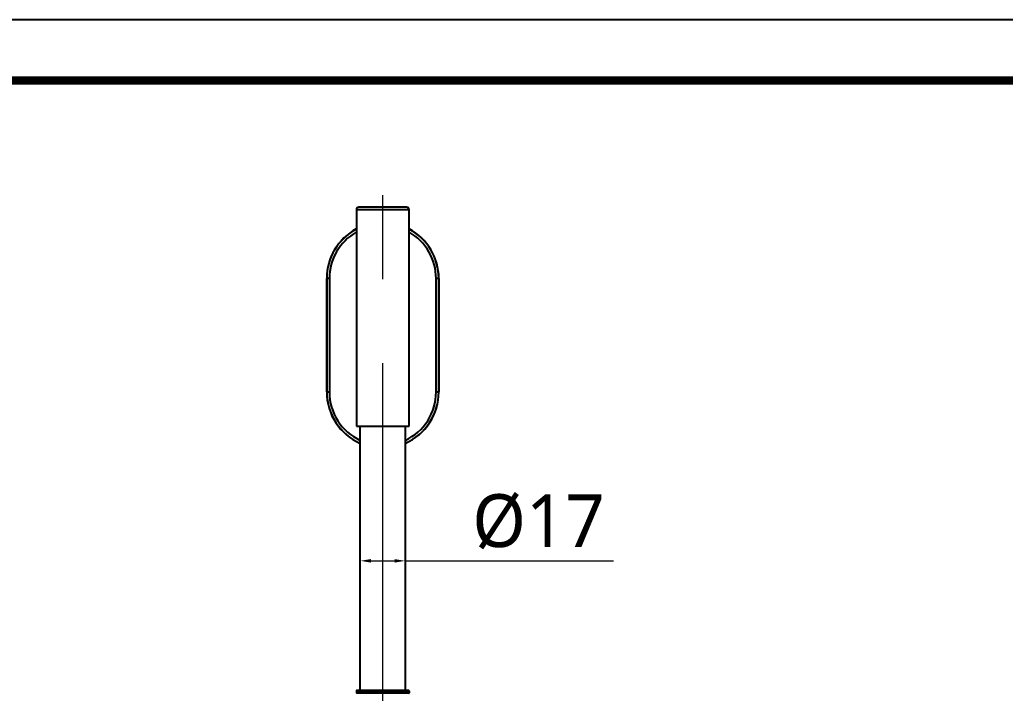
# Model space of a CAD drawing. Extents: x 1507 to 2862, y 0 to 992.
# Drawn here: x 1727.6 to 2101, y 737.1 to 992.2 of the extents above; entities that cross this region are included whole.
import ezdxf

# ---------------------------------------------------------------- set-up
doc = ezdxf.new("R2010")
doc.units = 0
doc.header["$LTSCALE"] = 10
doc.header["$MEASUREMENT"] = 0
doc.header["$PDMODE"] = 3
doc.header["$PDSIZE"] = -10
doc.linetypes.add('CENTER2', pattern=[28.575, 19.05, -3.175, 3.175, -3.175])
doc.layers.get('0').update_dxf_attribs({"linetype": 'CONTINUOUS'})
doc.layers.get('DEFPOINTS').update_dxf_attribs({"linetype": 'CONTINUOUS'})
doc.layers.add('中心线', color=1, linetype='CENTER2', lineweight=13)
doc.layers.add('치수', color=7, linetype='CONTINUOUS', lineweight=25)
doc.styles.add('Daelim Dimension', font='')
doc.styles.get('Daelim Dimension').set_extended_font_data('NanumGothic')
doc.dimstyles.new('DEFAULT', dxfattribs={"dimscale": 2, "dimtxt": 2, "dimasz": 2, "dimexe": 0, "dimexo": 2, "dimgap": 1, "dimtad": 1, "dimdec": 1, "dimzin": 9, "dimdsep": 46, "dimtxsty": 'Daelim Dimension', "dimcen": 0.5, "dimclrd": 252, "dimclre": 252, "dimclrt": 3, "dimadec": 1, "dimazin": 0, "dimtfac": 1, "dimtdec": 1, "dimtix": 1, "dimtmove": 0, "dimatfit": 3, "dimfxl": 1, "dimtolj": 1, "dimtzin": 1, "dimlwd": 9, "dimlwe": 9, "dimarcsym": 0})

# ---------------------------------------------------------------- blocks, each defined once
blk = doc.blocks.new('*D22')
at = {"layer": 'DEFPOINTS', "color": 0, "transparency": 16777216}
for p in [(1856.61, 788.19), (1873.61, 788.19), (1873.61, 787.25)]:
    blk.add_point(p, dxfattribs=at)
at = {"layer": '치수', "color": 5, "lineweight": 9, "transparency": 16777216}
for p, q in [((1856.61, 784.19), (1856.61, 787.25)), ((1860.61, 787.25), (1869.61, 787.25)), ((1873.61, 784.19), (1873.61, 787.25)), ((1873.61, 787.25), (1952.49, 787.25))]:
    blk.add_line(p, q, dxfattribs=at)
at = {"layer": '치수', "color": 5, "transparency": 16777216}
for points in [[(1860.61, 787.92), (1860.61, 786.59), (1856.61, 787.25)], [(1869.61, 787.92), (1869.61, 786.59), (1873.61, 787.25)]]:
    blk.add_solid(points, dxfattribs=at)
at = {"layer": '치수', "color": 7, "transparency": 16777216, "insert": (1924.12, 802.03), "char_height": 20, "attachment_point": 5, "style": 'Daelim Dimension'}
blk.add_mtext('\\A1;%%C17', dxfattribs=at)

msp = doc.modelspace()

# ---------------------------------------------------------------- linework, layer by layer
at = {"color": 7, "linetype": 'Continuous'}
for p, q in [((1855.11, 920.19), (1855.11, 838.19)), ((1875.11, 920.19), (1855.11, 920.19)), ((1874.11, 921.19), (1856.11, 921.19)), ((1875.11, 838.19), (1875.11, 920.19)), ((1843.87, 894.19), (1843.87, 851.19)), ((1844.92, 894.19), (1843.87, 894.19)), ((1843.92, 851.19), (1843.92, 894.19)), ((1844.92, 894.19), (1844.92, 851.19)), ((1885.31, 851.19), (1885.31, 894.19)), ((1886.36, 894.19), (1885.31, 894.19)), ((1886.31, 894.19), (1886.31, 851.19)), ((1886.36, 851.19), (1886.36, 894.19)), ((1843.87, 851.19), (1844.92, 851.19)), ((1885.31, 851.19), (1886.36, 851.19)), ((1855.11, 838.19), (1875.11, 838.19)), ((1856.61, 738.19), (1856.61, 838.19)), ((1873.61, 838.19), (1873.61, 738.19)), ((1855.11, 737.89), (1855.11, 737.29)), ((1875.11, 737.89), (1855.11, 737.89)), ((1855.11, 737.29), (1875.11, 737.29)), ((1875.01, 737.19), (1855.21, 737.19)), ((1874.81, 738.19), (1855.41, 738.19)), ((1875.11, 737.89), (1875.11, 737.29))]:
    msp.add_line(p, q, dxfattribs=at)
at = {"ltscale": 0.5}
msp.add_lwpolyline([(1507.49, 0), (2861.57, 0), (2861.57, 992.16), (1507.49, 992.16)], close=True, dxfattribs=at)
at = {"color": 5, "linetype": 'ByBlock', "lineweight": 200, "const_width": 3.12}
msp.add_lwpolyline([(1529.26, 42.48), (2839.66, 42.48), (2839.66, 969.12), (1529.26, 969.12)], close=True, dxfattribs=at)
at = {"color": 7, "linetype": 'Continuous'}
for centre, radius, start, end in [((1856.11, 920.19), 1, 90, 180), ((1874.11, 920.19), 1, 0, 90), ((1865.11, 894.19), 21.24, 118.1381, 180), ((1865.11, 894.19), 21.2, 118.2052, 180), ((1865.11, 894.19), 20.2, 119.7611, 180), ((1865.11, 894.19), 21.24, 0, 61.8709), ((1865.11, 894.19), 21.2, 0, 61.8044), ((1865.11, 894.19), 20.2, 0, 60.2352), ((1865.11, 851.19), 21.24, 180, 246.3556), ((1865.11, 851.19), 21.2, 180, 246.2987), ((1865.11, 851.19), 20.2, 180, 245.0588), ((1865.11, 851.19), 21.24, 293.6385, 0), ((1865.11, 851.19), 21.2, 293.6953, 0), ((1865.11, 851.19), 20.2, 294.9449, 0), ((1855.41, 737.89), 0.3, 90, 180), ((1855.21, 737.29), 0.1, 180, 270), ((1874.81, 737.89), 0.3, 0, 90), ((1875.01, 737.29), 0.1, 270, 0)]:
    msp.add_arc(centre, radius, start, end, dxfattribs=at)
for points in [[(1855.21, 737.19), (1855.19, 737.19), (1855.15, 737.18), (1855.12, 737.14), (1855.12, 737.11)], [(1875.01, 737.19), (1875.04, 737.19), (1875.08, 737.18), (1875.11, 737.14), (1875.11, 737.11)]]:
    msp.add_open_spline(points, degree=3, knots=[0, 0, 0, 0, 0.496947, 1, 1, 1, 1], dxfattribs=at)
at = {"layer": '中心线'}
msp.add_line((1865.11, 100.17), (1865.11, 938.64), dxfattribs=at)

# ---------------------------------------------------------------- dimensions: what is measured, and where the dimension line sits
at = {"layer": '치수', "color": 5}
dim = msp.add_linear_dim(base=(1873.61, 787.25), p1=(1856.61, 788.19), p2=(1873.61, 788.19), text='%%C<>', dimstyle='DEFAULT', override={"dimtxt": 10, "dimclrd": 5, "dimclre": 5, "dimclrt": 7}, dxfattribs=at)
dim.commit()
dim.dimension.update_dxf_attribs({"geometry": '*D22', "text_midpoint": (1924.12, 787.25), "dimtype": 160})

doc.saveas('drawing.dxf')
